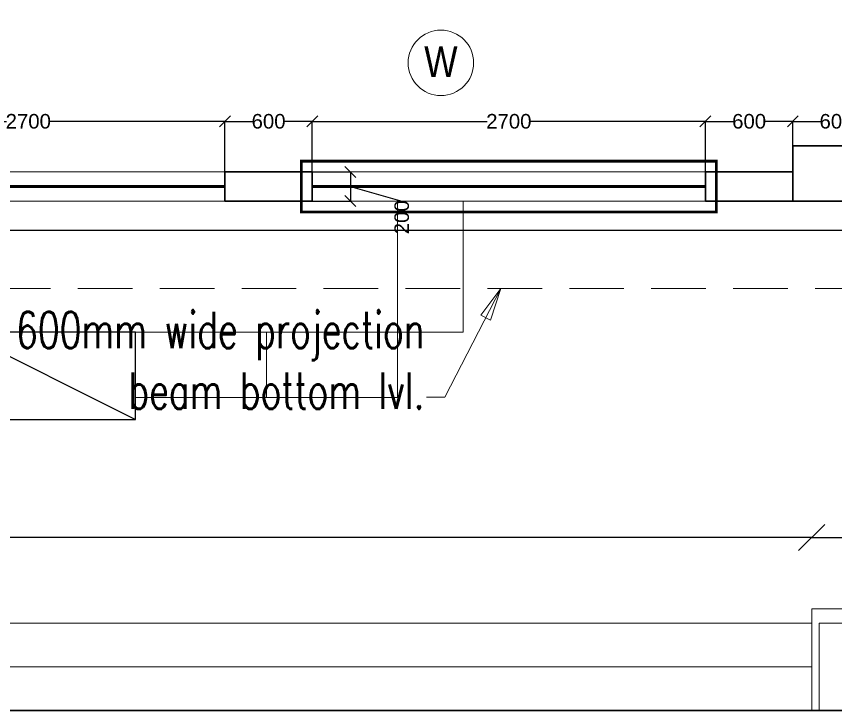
# Model space of a CAD drawing. Header units: inches. Extents: x 148614 to 294443, y 4730 to 138360.
# Drawn here: x 214256 to 219882, y 98683 to 103452 of the extents above; entities that cross this region are included whole.
import ezdxf
from ezdxf.enums import TextEntityAlignment as Align

# ---------------------------------------------------------------- set-up
doc = ezdxf.new("R2010")
doc.units = ezdxf.units.IN
doc.header["$MEASUREMENT"] = 0
doc.linetypes.add('( Hidden )', pattern=[0.375, 0.25, -0.125])
doc.linetypes.add('HIDDEN2', pattern=[0.1875, 0.125, -0.0625])
doc.layers.get('DEFPOINTS').update_dxf_attribs({"color": 40, "lineweight": 15})
for name, color, linetype, lineweight in [('00_after bu', 7, 'Continuous', 13), ('01-PDA MEP', 7, 'Continuous', 15), ('BUILDING  LINE', 46, 'Continuous', 0), ('Column', 32, 'Continuous', 30), ('description text', 34, 'Continuous', 15), ('door window text', 242, 'Continuous', 13), ('dotted gen.& dotted windows', 252, 'HIDDEN2', 15), ('Finishes_Awning', 106, 'Continuous', 30), ('glass', 132, 'Continuous', 25), ('H', 3, 'Continuous', 5), ('mullion', 6, 'Continuous', 30), ('STR', 32, 'Continuous', 25), ('wall ele', 7, 'Continuous', 15)]:
    doc.layers.add(name, color=color, linetype=linetype, lineweight=lineweight)
doc.layers.add('DIM 02 DMART', color=8, linetype='Continuous')
doc.styles.add('ARIAL', font='arial.ttf')
doc.styles.add('dim detail', font='simplex.shx', dxfattribs={"width": 0.65})
doc.styles.add('dim inside', font='simplex.shx', dxfattribs={"width": 0.7, "height": 100})
doc.styles.add('opning tag', font='ARIALN.TTF', dxfattribs={"height": 175})
doc.dimstyles.new('dim inside', dxfattribs={"dimtxt": 225, "dimasz": 180, "dimexe": 0, "dimexo": 0, "dimgap": 10, "dimtad": 0, "dimdec": 0, "dimzin": 0, "dimdsep": 46, "dimtxsty": 'dim detail', "dimblk": 'SMALL', "dimcen": 0.09, "dimse1": 1, "dimse2": 1, "dimclrd": 256, "dimclrt": 256, "dimadec": 0, "dimazin": 0, "dimtfac": 1, "dimtdec": 0, "dimtofl": 0, "dimtmove": 1, "dimatfit": 3, "dimldrblk": 'SMALL', "dimfxl": 1, "dimtolj": 1, "dimtzin": 0, "dimlwd": -1, "dimarcsym": 2})
doc.dimstyles.new('Dmart', dxfattribs={"dimtxt": 100, "dimasz": 75, "dimexe": 0.0625, "dimexo": 0.0625, "dimgap": 0.09, "dimtad": 0, "dimdec": 0, "dimzin": 0, "dimdsep": 46, "dimtxsty": 'ARIAL', "dimblk": 'OBLIQUE', "dimcen": 0.09, "dimclrt": 252, "dimadec": 0, "dimazin": 0, "dimtfac": 1, "dimtdec": 0, "dimtofl": 0, "dimtmove": 1, "dimatfit": 3, "dimldrblk": 'OBLIQUE', "dimfxl": 1, "dimtolj": 1, "dimtzin": 0, "dimarcsym": 0})

# ---------------------------------------------------------------- blocks, each defined once
blk = doc.blocks.new('adsasda')
at = {"layer": '00_after bu', "lineweight": 5}
for p, q in [((2295911, -2972336.6), (2311861.1, -2972336.6)), ((2311911.1, -2972336.6), (2311911.1, -2972936.6)), ((2311911.1, -2972336.6), (2321972.3, -2972336.6)), ((2311861.1, -2972636.6), (2295911, -2972636.6)), ((2311861.1, -2972936.6), (2295911, -2972936.6))]:
    blk.add_line(p, q, dxfattribs=at)
blk.add_lwpolyline([(2311911.1, -2972936.6), (2311861.1, -2972936.6), (2311861.1, -2972236.6), (2321972.3, -2972236.6)], dxfattribs=at)
blk = doc.blocks.new('_Oblique')
at = {"color": 0, "linetype": 'ByBlock', "lineweight": -2}
blk.add_line((-0.5, -0.5), (0.5, 0.5), dxfattribs=at)
blk = doc.blocks.new('*D169')
at = {"layer": 'DEFPOINTS', "color": 0}
for p in [(215687.6, 102731.2), (212987.6, 102383.5), (215687.6, 102383.5)]:
    blk.add_point(p, dxfattribs=at)
at = {"layer": 'DIM 02 DMART', "color": 0, "lineweight": -2}
for p, q in [((212987.6, 102383.5), (212987.6, 102731.2)), ((212987.6, 102731.2), (214187.6, 102731.2)), ((215687.6, 102731.2), (214487.7, 102731.2)), ((215687.6, 102383.5), (215687.6, 102731.2))]:
    blk.add_line(p, q, dxfattribs=at)
at = {"layer": 'DIM 02 DMART', "color": 0, "lineweight": -2, "xscale": 75, "yscale": 75, "zscale": 75, "rotation": 180}
blk.add_blockref('_Oblique', (212987.6, 102731.2), dxfattribs=at)
at = {"layer": 'DIM 02 DMART', "color": 0, "lineweight": -2, "xscale": 75, "yscale": 75, "zscale": 75}
blk.add_blockref('_Oblique', (215687.6, 102731.2), dxfattribs=at)
at = {"layer": 'DIM 02 DMART', "color": 252, "insert": (214337.6, 102731.2), "char_height": 100, "attachment_point": 5, "style": 'ARIAL'}
blk.add_mtext('\\A1;2700', dxfattribs=at)
blk = doc.blocks.new('*D170')
at = {"layer": 'DEFPOINTS', "color": 0}
for p in [(216287.6, 102731.2), (215687.6, 102383.5), (216287.6, 102383.5)]:
    blk.add_point(p, dxfattribs=at)
at = {"layer": 'DIM 02 DMART', "color": 0, "lineweight": -2}
for p, q in [((215687.6, 102383.5), (215687.6, 102731.2)), ((215687.6, 102731.2), (215877, 102731.2)), ((216287.6, 102731.2), (216098.3, 102731.2)), ((216287.6, 102383.5), (216287.6, 102731.2))]:
    blk.add_line(p, q, dxfattribs=at)
at = {"layer": 'DIM 02 DMART', "color": 0, "lineweight": -2, "xscale": 75, "yscale": 75, "zscale": 75, "rotation": 180}
blk.add_blockref('_Oblique', (215687.6, 102731.2), dxfattribs=at)
at = {"layer": 'DIM 02 DMART', "color": 0, "lineweight": -2, "xscale": 75, "yscale": 75, "zscale": 75}
blk.add_blockref('_Oblique', (216287.6, 102731.2), dxfattribs=at)
at = {"layer": 'DIM 02 DMART', "color": 252, "insert": (215987.6, 102731.2), "char_height": 100, "attachment_point": 5, "style": 'ARIAL'}
blk.add_mtext('\\A1;600', dxfattribs=at)
blk = doc.blocks.new('*D171')
at = {"layer": 'DEFPOINTS', "color": 0}
for p in [(218987.6, 102731.2), (216287.6, 102383.5), (218987.6, 102383.5)]:
    blk.add_point(p, dxfattribs=at)
at = {"layer": 'DIM 02 DMART', "color": 0, "lineweight": -2}
for p, q in [((216287.6, 102383.5), (216287.6, 102731.2)), ((216287.6, 102731.2), (217487.6, 102731.2)), ((218987.6, 102731.2), (217787.7, 102731.2)), ((218987.6, 102383.5), (218987.6, 102731.2))]:
    blk.add_line(p, q, dxfattribs=at)
at = {"layer": 'DIM 02 DMART', "color": 0, "lineweight": -2, "xscale": 75, "yscale": 75, "zscale": 75, "rotation": 180}
blk.add_blockref('_Oblique', (216287.6, 102731.2), dxfattribs=at)
at = {"layer": 'DIM 02 DMART', "color": 0, "lineweight": -2, "xscale": 75, "yscale": 75, "zscale": 75}
blk.add_blockref('_Oblique', (218987.6, 102731.2), dxfattribs=at)
at = {"layer": 'DIM 02 DMART', "color": 252, "insert": (217637.6, 102731.2), "char_height": 100, "attachment_point": 5, "style": 'ARIAL'}
blk.add_mtext('\\A1;2700', dxfattribs=at)
blk = doc.blocks.new('*D172')
at = {"layer": 'DEFPOINTS', "color": 0}
for p in [(219587.6, 102731.2), (219587.6, 102563.5), (218987.6, 102383.5)]:
    blk.add_point(p, dxfattribs=at)
at = {"layer": 'DIM 02 DMART', "color": 0, "lineweight": -2}
for p, q in [((218987.6, 102383.5), (218987.6, 102731.2)), ((218987.6, 102731.2), (219177, 102731.2)), ((219587.6, 102731.2), (219398.3, 102731.2)), ((219587.6, 102563.5), (219587.6, 102731.2))]:
    blk.add_line(p, q, dxfattribs=at)
at = {"layer": 'DIM 02 DMART', "color": 0, "lineweight": -2, "xscale": 75, "yscale": 75, "zscale": 75, "rotation": 180}
blk.add_blockref('_Oblique', (218987.6, 102731.2), dxfattribs=at)
at = {"layer": 'DIM 02 DMART', "color": 0, "lineweight": -2, "xscale": 75, "yscale": 75, "zscale": 75}
blk.add_blockref('_Oblique', (219587.6, 102731.2), dxfattribs=at)
at = {"layer": 'DIM 02 DMART', "color": 252, "insert": (219287.6, 102731.2), "char_height": 100, "attachment_point": 5, "style": 'ARIAL'}
blk.add_mtext('\\A1;600', dxfattribs=at)
blk = doc.blocks.new('*D173')
at = {"layer": 'DEFPOINTS', "color": 0}
for p in [(220187.6, 102731.2), (219587.6, 102563.5), (220187.6, 102563.5)]:
    blk.add_point(p, dxfattribs=at)
at = {"layer": 'DIM 02 DMART', "color": 0, "lineweight": -2}
for p, q in [((219587.6, 102563.5), (219587.6, 102731.2)), ((219587.6, 102731.2), (219777, 102731.2)), ((220187.6, 102731.2), (219998.3, 102731.2)), ((220187.6, 102563.5), (220187.6, 102731.2))]:
    blk.add_line(p, q, dxfattribs=at)
at = {"layer": 'DIM 02 DMART', "color": 0, "lineweight": -2, "xscale": 75, "yscale": 75, "zscale": 75, "rotation": 180}
blk.add_blockref('_Oblique', (219587.6, 102731.2), dxfattribs=at)
at = {"layer": 'DIM 02 DMART', "color": 0, "lineweight": -2, "xscale": 75, "yscale": 75, "zscale": 75}
blk.add_blockref('_Oblique', (220187.6, 102731.2), dxfattribs=at)
at = {"layer": 'DIM 02 DMART', "color": 252, "insert": (219887.6, 102731.2), "char_height": 100, "attachment_point": 5, "style": 'ARIAL'}
blk.add_mtext('\\A1;600', dxfattribs=at)
blk = doc.blocks.new('*D200')
at = {"layer": 'DEFPOINTS', "color": 0}
for p in [(202337.6, 102183.5), (220787.6, 102183.5), (220787.6, 101981.1)]:
    blk.add_point(p, dxfattribs=at)
at = {"layer": 'DIM 02 DMART', "color": 0, "lineweight": -2}
for p, q in [((202337.6, 102183.4), (202337.6, 101981)), ((220787.6, 102183.4), (220787.6, 101981)), ((202337.6, 101981.1), (210610.5, 101981.1)), ((220787.6, 101981.1), (210977.3, 101981.1))]:
    blk.add_line(p, q, dxfattribs=at)
at = {"layer": 'DIM 02 DMART', "color": 0, "lineweight": -2, "xscale": 75, "yscale": 75, "zscale": 75, "rotation": 180}
blk.add_blockref('_Oblique', (202337.6, 101981.1), dxfattribs=at)
at = {"layer": 'DIM 02 DMART', "color": 0, "lineweight": -2, "xscale": 75, "yscale": 75, "zscale": 75}
blk.add_blockref('_Oblique', (220787.6, 101981.1), dxfattribs=at)
at = {"layer": 'DIM 02 DMART', "color": 252, "insert": (210793.9, 101981.1), "char_height": 100, "attachment_point": 5, "style": 'ARIAL'}
blk.add_mtext('\\A1;18450', dxfattribs=at)
blk = doc.blocks.new('opning tag')
at = {"layer": 'door window text', "linetype": 'Continuous'}
blk.add_circle((0, 0), 132.3, dxfattribs=at)
at = {"layer": 'door window text', "style": 'opning tag'}
blk.add_attdef('D1', text='', height=125, dxfattribs=at).set_placement((0, -57.7), align=Align.CENTER)
blk = doc.blocks.new('*D279')
at = {"layer": 'DEFPOINTS', "color": 0}
for p in [(216287.6, 102383.5), (216287.6, 102183.5), (216549.8, 102183.5)]:
    blk.add_point(p, dxfattribs=at)
at = {"layer": 'DIM 02 DMART', "color": 0, "lineweight": -2}
for p, q in [((216287.7, 102383.5), (216549.9, 102383.5)), ((216549.8, 102383.5), (216549.8, 102183.5)), ((216549.8, 102283.5), (216902.3, 102183.7)), ((216287.7, 102183.5), (216549.9, 102183.5)), ((216902.3, 102183.7), (216902.3, 102183.6))]:
    blk.add_line(p, q, dxfattribs=at)
at = {"layer": 'DIM 02 DMART', "color": 0, "lineweight": -2, "xscale": 75, "yscale": 75, "zscale": 75}
for p, rotation in [((216549.8, 102383.5), 90), ((216549.8, 102183.5), 270)]:
    blk.add_blockref('_Oblique', p, dxfattribs=dict(at, rotation=rotation))
at = {"layer": 'DIM 02 DMART', "color": 252, "insert": (216902.3, 102072.3), "char_height": 100, "attachment_point": 5, "rotation": 90, "style": 'ARIAL'}
blk.add_mtext('\\A1;200', dxfattribs=at)
blk = doc.blocks.new('BT')
at = {"layer": 'STR', "elevation": 196927.6}
blk.add_lwpolyline([(177825.9, 75912.1), (177825.9, 75312.1), (179025.9, 75312.1), (179025.9, 75912.1)], close=True, dxfattribs=at)
blk.add_lwpolyline([(179025.9, 75312.1), (177825.9, 75912.1)], dxfattribs=at)
blk = doc.blocks.new('gr flr')
at = {"layer": 'STR', "color": 1, "lineweight": 5}
for points in [[(2317381.6, -3253648.8), (2316931.6, -3253648.8), (2316931.6, -3254548.8), (2317381.6, -3254548.8)], [(2316031.6, -3254998.8), (2316031.6, -3254548.8), (2315131.6, -3254548.8), (2315131.6, -3254998.8)], [(2316931.6, -3254998.8), (2316931.6, -3254548.8), (2316031.6, -3254548.8), (2316031.6, -3254998.8)]]:
    blk.add_lwpolyline(points, close=True, dxfattribs=at)
at = {"lineweight": 5, "rotation": 180}
blk.add_blockref('BT', (2492957.5, -3179236.7, -196927.6), dxfattribs=at)
blk = doc.blocks.new('*D308')
for p, q in [((203767.6, 99873.1), (211415.8, 99873.1)), ((219717.7, 99873.1), (212069.5, 99873.1))]:
    blk.add_line(p, q)
at = {"layer": 'DEFPOINTS', "color": 0}
for p in [(219717.7, 99873.1), (203767.6, 99283.5), (219717.7, 99283.5)]:
    blk.add_point(p, dxfattribs=at)
at = {"xscale": 180, "yscale": 180, "zscale": 180, "rotation": 180}
blk.add_blockref('_Oblique', (203767.6, 99873.1), dxfattribs=at)
at = {"xscale": 180, "yscale": 180, "zscale": 180}
blk.add_blockref('_Oblique', (219717.7, 99873.1), dxfattribs=at)
at = {"insert": (211742.7, 99873.1), "char_height": 225, "attachment_point": 5, "style": 'dim detail'}
blk.add_mtext('\\A1;15950', dxfattribs=at)
blk = doc.blocks.new('*D309')
for p, q in [((219717.7, 99873.1), (224467.3, 99873.1)), ((229828.9, 99873.1), (225079.3, 99873.1))]:
    blk.add_line(p, q)
at = {"layer": 'DEFPOINTS', "color": 0}
for p in [(229828.9, 99873.1), (229828.9, 99383.5), (219717.7, 99283.5)]:
    blk.add_point(p, dxfattribs=at)
at = {"xscale": 180, "yscale": 180, "zscale": 180, "rotation": 180}
blk.add_blockref('_Oblique', (219717.7, 99873.1), dxfattribs=at)
at = {"xscale": 180, "yscale": 180, "zscale": 180}
blk.add_blockref('_Oblique', (229828.9, 99873.1), dxfattribs=at)
at = {"insert": (224773.3, 99873.1), "char_height": 225, "attachment_point": 5, "style": 'dim detail'}
blk.add_mtext('\\A1;10111', dxfattribs=at)

msp = doc.modelspace()

# ---------------------------------------------------------------- linework, layer by layer
at = {"layer": 'BUILDING  LINE'}
msp.add_lwpolyline([(202337.6, 128833.5), (235237.6, 128833.5), (239109.7, 102183.4), (202337.6, 102183.4)], close=True, dxfattribs=at)
at = {"layer": 'Column', "ltscale": 20}
msp.add_lwpolyline([(220187.6, 102563.5), (219587.6, 102563.5), (219587.6, 102183.5), (220187.6, 102183.5)], close=True, dxfattribs=at)
at = {"layer": 'dotted gen.& dotted windows', "linetype": '( Hidden )', "ltscale": 1500}
msp.add_lwpolyline([(201737.6, 129433.5), (235756.8, 129433.5), (239803.2, 101583.5), (201737.6, 101583.5)], close=True, dxfattribs=at)
at = {"layer": 'Finishes_Awning'}
msp.add_line((202037.6, 98683.5), (239409.7, 98683.5), dxfattribs=at)
at = {"layer": 'glass', "const_width": 20}
for points in [[(212987.6, 102283.5), (215687.6, 102283.5)], [(218987.6, 102283.5), (216287.6, 102283.5)]]:
    msp.add_lwpolyline(points, dxfattribs=at)
at = {"layer": 'H', "color": 5, "linetype": '( Hidden )', "const_width": 20}
msp.add_lwpolyline([(216212.6, 102108.5), (219062.6, 102108.5), (219062.6, 102458.5), (216212.6, 102458.5)], close=True, dxfattribs=at)
at = {"layer": 'mullion'}
for p, q in [((215687.6, 102383.5), (216287.6, 102383.5)), ((215687.6, 102183.5), (215687.6, 102383.5)), ((216287.6, 102183.5), (216287.6, 102383.5)), ((218987.6, 102383.5), (219587.6, 102383.5)), ((218987.6, 102383.5), (218987.6, 102183.5)), ((215687.6, 102183.5), (216287.6, 102183.5)), ((218987.6, 102183.5), (219587.6, 102183.5))]:
    msp.add_line(p, q, dxfattribs=at)
at = {"layer": 'wall ele'}
for p, q in [((212987.6, 102383.5), (215687.6, 102383.5)), ((218987.6, 102383.5), (216287.6, 102383.5)), ((212987.6, 102183.5), (215687.6, 102183.5)), ((218987.6, 102183.5), (216287.6, 102183.5))]:
    msp.add_line(p, q, dxfattribs=at)

# ---------------------------------------------------------------- block references
at = {"layer": '01-PDA MEP'}
msp.add_blockref('gr flr', (-2100057.9, 3355832.3), dxfattribs=at)
at = {"layer": 'DIM 02 DMART'}
msp.add_blockref('adsasda', (-2092143.4, 3071620.1), dxfattribs=at)
at = {"layer": 'door window text', "xscale": 1.699999999953434, "yscale": 1.700000000186265, "zscale": 1.7}
msp.add_blockref('opning tag', (217171, 103133.2), dxfattribs=at).add_auto_attribs({'D1': 'W'})

# ---------------------------------------------------------------- texts
at = {"layer": 'description text', "insert": (210934.2, 101423.2), "char_height": 250, "width": 6123.997, "attachment_point": 1, "style": 'dim inside'}
msp.add_mtext('\\pxqr;600mm wide projection \\Pbeam bottom lvl.', dxfattribs=at)

# ---------------------------------------------------------------- dimensions: what is measured, and where the dimension line sits
for base, p1, p2, picture, middle in [((219717.7, 99873.1), (203767.6, 99283.5), (219717.7, 99283.5), '*D308', (211742.7, 99873.1)), ((229828.9, 99873.1), (219717.7, 99283.5), (229828.9, 99383.5), '*D309', (224773.3, 99873.1))]:
    dim = msp.add_linear_dim(base=base, p1=p1, p2=p2, dimstyle='dim inside', override={"dimblk1": 'Oblique', "dimblk2": 'Oblique', "dimsah": 1, "dimfxl": 0.05, "dimfxlon": 1})
    dim.commit()
    dim.dimension.update_dxf_attribs({"geometry": picture, "text_midpoint": middle})
at = {"layer": 'DIM 02 DMART'}
for base, p1, p2, picture, middle in [((215687.6, 102731.2), (212987.6, 102383.5), (215687.6, 102383.5), '*D169', (214337.6, 102731.2)), ((216287.6, 102731.2), (215687.6, 102383.5), (216287.6, 102383.5), '*D170', (215987.6, 102731.2)), ((218987.6, 102731.2), (216287.6, 102383.5), (218987.6, 102383.5), '*D171', (217637.6, 102731.2)), ((219587.6, 102731.2), (218987.6, 102383.5), (219587.6, 102563.5), '*D172', (219287.6, 102731.2)), ((220187.6, 102731.2), (219587.6, 102563.5), (220187.6, 102563.5), '*D173', (219887.6, 102731.2))]:
    dim = msp.add_linear_dim(base=base, p1=p1, p2=p2, dimstyle='Dmart', dxfattribs=at)
    dim.commit()
    dim.dimension.update_dxf_attribs({"geometry": picture, "text_midpoint": middle})
dim = msp.add_linear_dim(base=(216549.8, 102183.5), p1=(216287.6, 102383.5), p2=(216287.6, 102183.5), angle=90, dimstyle='Dmart', dxfattribs=at)
dim.commit()
dim.dimension.update_dxf_attribs({"geometry": '*D279', "text_midpoint": (216902.3, 102183.5), "dimtype": 160})
dim = msp.add_linear_dim(base=(220787.6, 101981.1), p1=(202337.6, 102183.5), p2=(220787.6, 102183.5), dimstyle='Dmart', dxfattribs=at)
dim.commit()
dim.dimension.update_dxf_attribs({"geometry": '*D200', "text_midpoint": (210793.9, 101981.1), "dimtype": 160})

# ---------------------------------------------------------------- leaders
at = {"layer": 'description text'}
msp.add_leader([(217581.8, 101583.5), (217197.5, 100837.7), (217072.6, 100837.7)], dimstyle='dim inside', override={"dimasz": 225, "dimldrblk": 'ClosedBlank', "dimfxl": 50}, dxfattribs=at)

doc.saveas('drawing.dxf')
